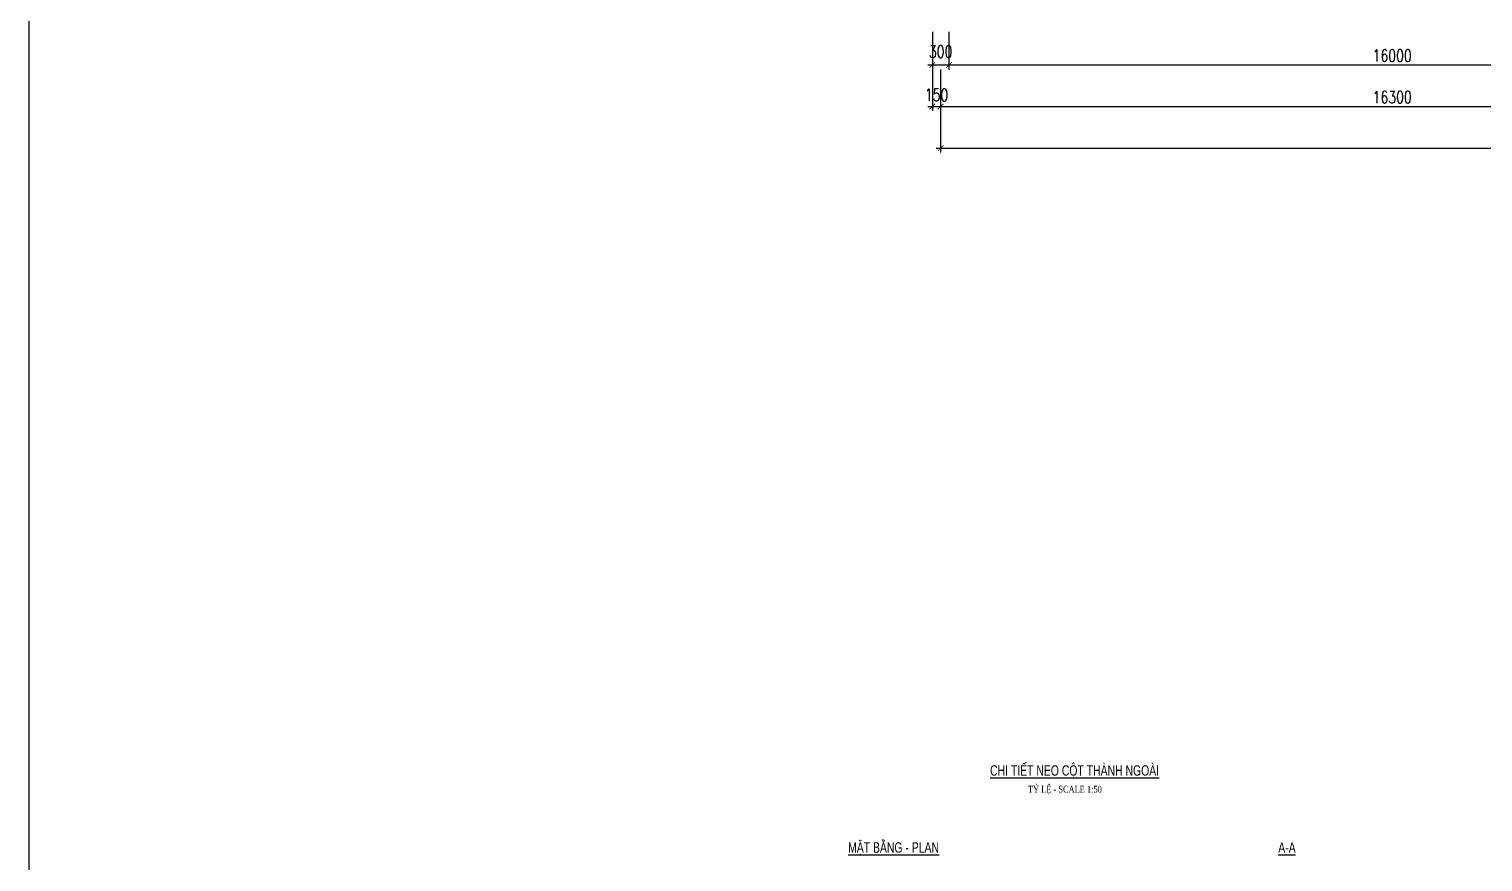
# Model space of a CAD drawing. Header units: millimetres. Extents: x -702765 to 835888, y -645289 to 262.
# Drawn here: x 521381 to 547622, y -453861 to -438829 of the extents above; entities that cross this region are included whole.
import ezdxf
from ezdxf.enums import TextEntityAlignment as Align

# ---------------------------------------------------------------- set-up
doc = ezdxf.new("R2010")
doc.units = ezdxf.units.MM
doc.header["$LTSCALE"] = 0.01
doc.layers.add('KT', color=1, linetype='Continuous')
doc.layers.add('TEXT', color=2, linetype='Continuous')
doc.styles.add('2-5', font='romans.shx', dxfattribs={"width": 0.75, "bigfont": 'vns.shx'})
doc.styles.add('style3', font='VHAVAN.TTF', dxfattribs={"width": 0.75})
doc.styles.add('text1', font='vntimeh.shx', dxfattribs={"width": 0.8, "bigfont": 'romansvn.shx'})
doc.dimstyles.new('1-100 HP', dxfattribs={"dimscale": 100, "dimtxt": 2.2, "dimasz": 1, "dimexe": 0.8, "dimexo": 0, "dimgap": 0.6, "dimtad": 1, "dimdec": 0, "dimdsep": 46, "dimtxsty": '2-5', "dimblk": 'ARCHTICK', "dimcen": 2.5, "dimdle": 0.8, "dimclrd": 1, "dimclre": 1, "dimclrt": 2, "dimadec": 0, "dimazin": 0, "dimtfac": 1, "dimtdec": 0, "dimtmove": 2, "dimatfit": 3, "dimldrblk": 'ARCHTICK', "dimfxl": 0, "dimtolj": 1, "dimtzin": 0, "dimarcsym": 0})

# ---------------------------------------------------------------- blocks, each defined once
blk = doc.blocks.new('_ArchTick')
at = {"color": 0, "linetype": 'ByBlock', "const_width": 0.15}
blk.add_lwpolyline([(-0.5, -0.5), (0.5, 0.5)], dxfattribs=at)
blk = doc.blocks.new('*D353')
at = {"layer": 'Defpoints', "color": 0}
for p in [(537684, -438880), (537984, -438880), (537984, -439477)]:
    blk.add_point(p, dxfattribs=at)
at = {"layer": 'KT', "color": 1, "lineweight": -2}
for p, q in [((537684, -438880), (537684, -439557)), ((537984, -438880), (537984, -439557)), ((537604, -439477), (538064, -439477))]:
    blk.add_line(p, q, dxfattribs=at)
at = {"layer": 'KT', "color": 1, "lineweight": -2, "xscale": 100, "yscale": 100, "zscale": 100, "rotation": 180}
blk.add_blockref('_ArchTick', (537684, -439477), dxfattribs=at)
at = {"layer": 'KT', "color": 1, "lineweight": -2, "xscale": 100, "yscale": 100, "zscale": 100}
blk.add_blockref('_ArchTick', (537984, -439477), dxfattribs=at)
at = {"layer": 'KT', "color": 2, "insert": (537834, -439237), "char_height": 220, "attachment_point": 5, "style": '2-5'}
blk.add_mtext('\\A1;300', dxfattribs=at)
blk = doc.blocks.new('*D354')
at = {"layer": 'Defpoints', "color": 0}
for p in [(537984, -438880), (553984, -438880), (553984, -439477)]:
    blk.add_point(p, dxfattribs=at)
at = {"layer": 'KT', "color": 1, "lineweight": -2}
for p, q in [((537984, -438880), (537984, -439557)), ((553984, -438880), (553984, -439557)), ((537904, -439477), (554064, -439477))]:
    blk.add_line(p, q, dxfattribs=at)
at = {"layer": 'KT', "color": 1, "lineweight": -2, "xscale": 100, "yscale": 100, "zscale": 100, "rotation": 180}
blk.add_blockref('_ArchTick', (537984, -439477), dxfattribs=at)
at = {"layer": 'KT', "color": 1, "lineweight": -2, "xscale": 100, "yscale": 100, "zscale": 100}
blk.add_blockref('_ArchTick', (553984, -439477), dxfattribs=at)
at = {"layer": 'KT', "color": 2, "insert": (545984, -439307), "char_height": 220, "attachment_point": 5, "style": '2-5'}
blk.add_mtext('\\A1;16000', dxfattribs=at)
blk = doc.blocks.new('*D454')
at = {"color": 1, "lineweight": -2}
for p, q in [((537684, -439557), (537684, -440307)), ((537834, -439557), (537834, -440307)), ((537604, -440227), (537914, -440227))]:
    blk.add_line(p, q, dxfattribs=at)
at = {"layer": 'Defpoints', "color": 0}
for p in [(537684, -439557), (537834, -439557), (537834, -440227)]:
    blk.add_point(p, dxfattribs=at)
at = {"color": 1, "lineweight": -2, "xscale": 100, "yscale": 100, "zscale": 100, "rotation": 180}
blk.add_blockref('_ArchTick', (537684, -440227), dxfattribs=at)
at = {"color": 1, "lineweight": -2, "xscale": 100, "yscale": 100, "zscale": 100}
blk.add_blockref('_ArchTick', (537834, -440227), dxfattribs=at)
at = {"color": 2, "insert": (537759, -440018), "char_height": 220, "attachment_point": 5, "style": '2-5'}
blk.add_mtext('\\A1;150', dxfattribs=at)
blk = doc.blocks.new('*D455')
at = {"color": 1, "lineweight": -2}
for p, q in [((537834, -439557), (537834, -440307)), ((554134, -439557), (554134, -440307)), ((537754, -440227), (554214, -440227))]:
    blk.add_line(p, q, dxfattribs=at)
at = {"layer": 'Defpoints', "color": 0}
for p in [(537834, -439557), (554134, -439557), (554134, -440227)]:
    blk.add_point(p, dxfattribs=at)
at = {"color": 1, "lineweight": -2, "xscale": 100, "yscale": 100, "zscale": 100, "rotation": 180}
blk.add_blockref('_ArchTick', (537834, -440227), dxfattribs=at)
at = {"color": 1, "lineweight": -2, "xscale": 100, "yscale": 100, "zscale": 100}
blk.add_blockref('_ArchTick', (554134, -440227), dxfattribs=at)
at = {"color": 2, "insert": (545984, -440057), "char_height": 220, "attachment_point": 5, "style": '2-5'}
blk.add_mtext('\\A1;16300', dxfattribs=at)
blk = doc.blocks.new('*D459')
at = {"color": 1, "lineweight": -2}
for p, q in [((537834, -440307), (537834, -441057)), ((586734, -440307), (586734, -441057)), ((537754, -440977), (586814, -440977))]:
    blk.add_line(p, q, dxfattribs=at)
at = {"layer": 'Defpoints', "color": 0}
for p in [(537834, -440307), (586734, -440307), (586734, -440977)]:
    blk.add_point(p, dxfattribs=at)
at = {"color": 1, "lineweight": -2, "xscale": 100, "yscale": 100, "zscale": 100, "rotation": 180}
blk.add_blockref('_ArchTick', (537834, -440977), dxfattribs=at)
at = {"color": 1, "lineweight": -2, "xscale": 100, "yscale": 100, "zscale": 100}
blk.add_blockref('_ArchTick', (586734, -440977), dxfattribs=at)
at = {"color": 2, "insert": (562284, -440807), "char_height": 220, "attachment_point": 5, "style": '2-5'}
blk.add_mtext('\\A1;97800', dxfattribs=at)

msp = doc.modelspace()

# ---------------------------------------------------------------- linework, layer by layer
msp.add_lwpolyline([(521381, -400359.1), (659404.4, -400359.1), (659404.4, -469287.1), (521381, -469287.1)], close=True)

# ---------------------------------------------------------------- texts
at = {"color": 4, "style": 'style3', "width": 0.75}
for s, p in [('%%Uchi tiÕt neo cét thµnh ngoµi', (538725.8, -452304.4)), ('%%UmÆt b»ng - plan', (536164, -453694.2))]:
    msp.add_text(s, height=187.5, dxfattribs=at).set_placement(p)
msp.add_text('%%ua-a', height=187.5, dxfattribs=at).set_placement((543927.7, -453602.1), align=Align.MIDDLE_LEFT)
at = {"layer": 'TEXT', "style": 'text1', "width": 0.8}
msp.add_text('tû lÖ - scale 1:50', height=125, dxfattribs=at).set_placement((539409.3, -452611.6))

# ---------------------------------------------------------------- dimensions: what is measured, and where the dimension line sits
dim = msp.add_linear_dim(base=(537833.6, -440226.7), p1=(537683.6, -439556.7), p2=(537833.6, -439556.7), dimstyle='1-100 HP')
dim.commit()
dim.dimension.update_dxf_attribs({"geometry": '*D454', "text_midpoint": (537758.6, -440017.5), "dimtype": 160})
dim = msp.add_linear_dim(base=(554133.6, -440226.7), p1=(537833.6, -439556.7), p2=(554133.6, -439556.7), dimstyle='1-100 HP')
dim.commit()
dim.dimension.update_dxf_attribs({"geometry": '*D455', "text_midpoint": (545983.6, -440056.7)})
dim = msp.add_linear_dim(base=(586733.6, -440976.7), p1=(537833.6, -440306.7), p2=(586733.6, -440306.7), text='97800', dimstyle='1-100 HP')
dim.commit()
dim.dimension.update_dxf_attribs({"geometry": '*D459', "text_midpoint": (562283.6, -440806.7)})
at = {"layer": 'KT'}
dim = msp.add_linear_dim(base=(537983.6, -439476.7), p1=(537683.6, -438880.4), p2=(537983.6, -438880.4), dimstyle='1-100 HP', dxfattribs=at)
dim.commit()
dim.dimension.update_dxf_attribs({"geometry": '*D353', "text_midpoint": (537833.6, -439237.2), "dimtype": 160})
dim = msp.add_linear_dim(base=(553983.6, -439476.7), p1=(537983.6, -438880.4), p2=(553983.6, -438880.4), dimstyle='1-100 HP', dxfattribs=at)
dim.commit()
dim.dimension.update_dxf_attribs({"geometry": '*D354', "text_midpoint": (545983.6, -439306.7)})

doc.saveas('drawing.dxf')
